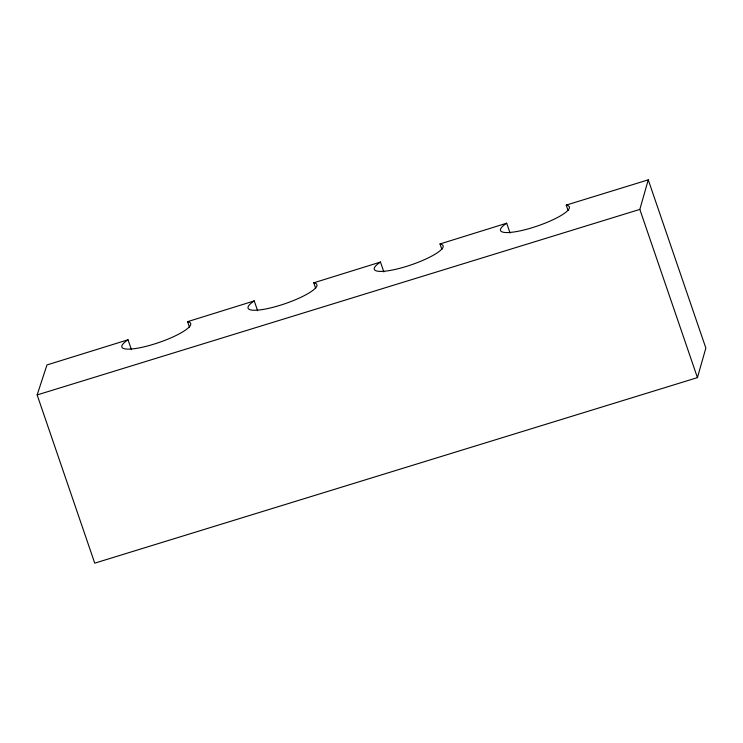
<?xml version="1.0" encoding="UTF-8"?>
<svg xmlns="http://www.w3.org/2000/svg" width="743" height="743" viewBox="0 0 743 743"><rect width="100%" height="100%" fill="white"/><g stroke="black" fill="none" stroke-linecap="round" stroke-linejoin="round"><path stroke-width="1.11" d="M697.436 377.62L639.834 209.405L648.258 179.843L566.231 205.096A36.388 7.718 -18.9 0 1 531.812 227.813A36.388 7.718 -18.9 0 1 506.689 223.206L440.014 243.955A36.388 7.718 -18.9 0 1 405.594 266.663A36.388 7.718 -18.9 0 1 380.472 262.056L313.797 282.804A36.388 7.718 -18.9 0 1 279.377 305.522A36.388 7.718 -18.9 0 1 254.255 300.915L187.58 321.663A36.388 7.718 -18.9 0 1 153.16 344.38A36.388 7.718 -18.9 0 1 128.037 339.774L46.948 364.952L37.15 394.932L94.742 563.157L697.436 377.62L705.85 348.068L648.258 179.843M37.15 394.932L639.834 209.405M566.231 205.096L568.098 210.557M506.689 223.206L510.051 233.033M440.014 243.955L441.881 249.416M380.472 262.056L383.834 271.892M313.797 282.804L315.664 288.275M254.255 300.915L257.617 310.741M187.58 321.663L189.446 327.124M128.037 339.774L131.4 349.6"/></g></svg>
